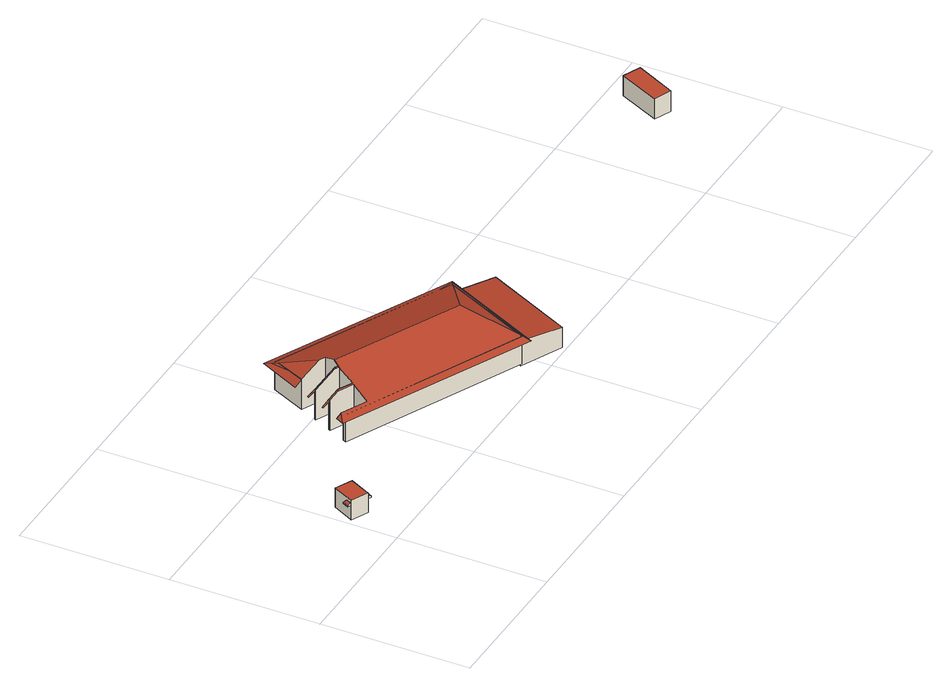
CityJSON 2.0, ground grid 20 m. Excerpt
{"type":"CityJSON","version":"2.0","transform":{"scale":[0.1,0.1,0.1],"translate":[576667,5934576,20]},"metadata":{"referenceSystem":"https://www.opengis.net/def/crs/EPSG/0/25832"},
"CityObjects":{
"building1":{"type":"Building","attributes":{"Grundfläche 2D":"7.999220","Grundhöhe NN":"20.700"},"children":["building1-1","building1-2"],"geometry":[{"type":"Solid","lod":"3","boundaries":[[[[0,1,2,3,4,5]],[[0,5,4,6,7,8]],[[1,0,8,9]],[[1,9,10,11,3,2]],[[4,3,11,6]],[[9,8,7,6,11,10]]]],"semantics":{"surfaces":[{"type":"RoofSurface"},{"type":"WallSurface"},{"type":"GroundSurface"}],"values":[[0,1,1,1,1,2]]}}]},
"building1-1":{"type":"BuildingInstallation","parents":["building1"],"geometry":[{"type":"MultiSurface","lod":"3","boundaries":[[[12,13,14,15]],[[16,17,15,14]],[[17,18,12,15]],[[18,19,13,12]],[[19,16,14,13]],[[19,18,17,16]]],"semantics":{"surfaces":[{"type":"RoofSurface"},{"type":"WallSurface"},{"type":"OuterCeilingSurface"}],"values":[0,1,1,1,1,2]}}]},
"building1-2":{"type":"BuildingInstallation","parents":["building1"],"geometry":[{"type":"MultiSurface","lod":"3","boundaries":[[[20,21,22,23]],[[23,22,24,25]],[[20,23,25,26]],[[21,20,26,27]],[[21,27,24,22]],[[24,27,26,25]]],"semantics":{"surfaces":[{"type":"RoofSurface"},{"type":"WallSurface"},{"type":"OuterCeilingSurface"}],"values":[0,1,1,1,1,2]}}]},
"building2":{"type":"Building","attributes":{"Grundfläche 2D":"332.984955","Grundhöhe NN":"20.750"},"geometry":[{"type":"Solid","lod":"3","boundaries":[[[[28,29,30]],[[31,32,33,34,35]],[[36,37,38,31,35,34,39,40,41]],[[41,40,39,42,43]],[[44,38,37]],[[45,38,44]],[[45,46,47,48]],[[48,38,45]],[[47,46,49,50,51,52,53]],[[54,55,30,29,33,32,31,38,48,56,57,58,59,60]],[[58,57,61,62,63,64]],[[65,36,41,43,66]],[[48,47,53,67,68]],[[59,58,64,69,70]],[[45,44,37,36,65,71]],[[49,46,45,71,72]],[[61,57,56,73,74]],[[54,60,75,76]],[[53,49,72,67]],[[56,48,68,73]],[[64,61,74,69]],[[60,59,70,75]],[[77,54,76,78]],[[79,77,78,80]],[[81,82,35,32,79,80,83]],[[84,82,81,85]],[[43,40,84,85,66]],[[74,73,68,67,72,71,65,66,85,81,83,80,78,76,75,70,69]],[[54,77,30,55]],[[30,77,28]],[[28,77,29]],[[33,29,77,79,32]],[[33,32,35,34]],[[40,39,34,35,82,84]],[[39,40,43,42]],[[50,49,53,52,51]],[[62,61,64,63]]]],"semantics":{"surfaces":[{"type":"RoofSurface"},{"type":"WallSurface"},{"type":"GroundSurface"}],"values":[[0,0,0,0,0,0,0,0,0,0,0,1,1,1,1,1,1,1,1,1,1,1,1,1,1,1,1,2,0,0,0,0,0,0,0,0,0]]}}]},
"building3":{"type":"Building","attributes":{"Grundfläche 2D":"82.323035","Grundhöhe NN":"20.419"},"geometry":[{"type":"Solid","lod":"3","boundaries":[[[[86,87,88,89,90]],[[91,92,90,89]],[[92,93,86,90]],[[93,94,95,88,87,86]],[[95,91,89,88]],[[93,92,91,95,94]]]],"semantics":{"surfaces":[{"type":"RoofSurface"},{"type":"WallSurface"},{"type":"GroundSurface"}],"values":[[0,1,1,1,1,2]]}}]},
"building4":{"type":"Building","attributes":{"Grundfläche 2D":"14.675219","Grundhöhe NN":"20.694"},"geometry":[{"type":"Solid","lod":"3","boundaries":[[[[96,97,98,99]],[[96,99,100]],[[101,102,99,98]],[[102,103,100,99]],[[103,104,105,97,96,100]],[[105,101,98,97]],[[103,102,101,105,104]]]],"semantics":{"surfaces":[{"type":"RoofSurface"},{"type":"WallSurface"},{"type":"GroundSurface"}],"values":[[0,0,1,1,1,1,2]]}}]}
},
"vertices":[
[5,63,35],[28,52,35],[28,53,35],[42,81,35],[20,92,35],[6,64,35],[20,92,7],[6,64,7],[5,63,7],[28,52,7],[28,53,7],[42,81,7],
[33,51,28],[37,58,28],[32,61,31],[28,53,31],[32,61,26],[28,53,26],[33,51,26],[37,58,26],
[1,66,29],[6,64,31],[10,71,31],[5,74,29],[10,71,27],[5,74,27],[1,66,27],[6,64,27],
[136,150,44],[131,139,44],[143,147,49],[375,108,73],[383,32,49],[384,18,44],[451,158,44],[437,149,50],[212,204,68],[206,190,73],[206,189,73],[198,279,44],[199,260,50],[204,207,68],[171,223,44],[180,219,51],[205,188,73],[201,181,70],[197,183,70],[195,182,69],[200,179,69],[169,196,51],[168,197,50],[161,201,44],[160,199,44],[168,194,51],[146,146,49],[144,147,49],[190,156,60],[171,166,60],[168,164,59],[189,154,59],[178,131,49],[158,172,51],[149,176,44],[148,174,44],[157,169,51],[212,204,8],[180,219,8],[168,194,8],[200,179,8],[157,169,8],[189,154,8],[201,181,8],[169,196,8],[190,156,8],[158,172,8],[178,131,8],[146,146,8],[144,142,47],[144,142,8],[382,30,48],[382,30,8],[440,154,8],[440,154,47],[383,32,8],[202,266,48],[202,266,8],
[496,123,33],[438,149,40],[437,149,40],[383,32,40],[440,6,33],[383,32,4],[440,6,4],[496,123,4],[438,149,4],[437,149,4],
[931,176,36],[906,122,36],[928,112,37],[954,166,37],[932,177,36],[928,112,7],[954,166,7],[932,177,7],[931,176,7],[906,122,7]
]}
